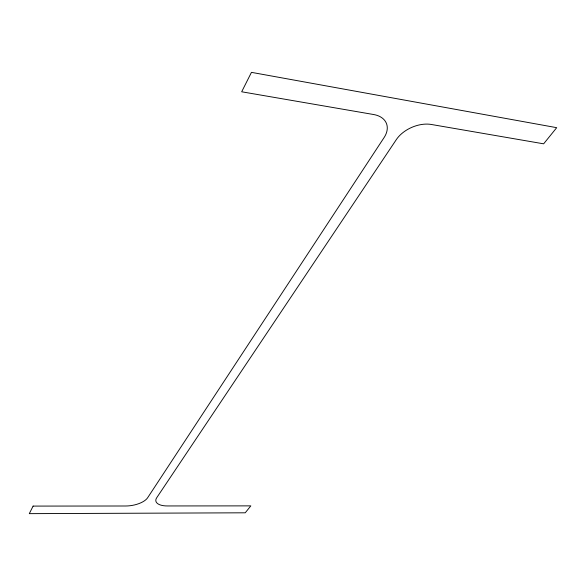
<?xml version="1.0" encoding="UTF-8"?>
<svg xmlns="http://www.w3.org/2000/svg" width="586" height="586" viewBox="0 0 586 586"><rect width="100%" height="100%" fill="white"/><g stroke="black" fill="none" stroke-linecap="round" stroke-linejoin="round"><path stroke-width="0.88" d="M33.102 506.092L29.3 513.644L245.226 512.801L250.83 505.872L167.391 505.952A17.463 7.677 -11.1 0 1 156.696 497.77L396.37 139.549A26.546 16.774 -23.7 0 1 431.296 124.466L543.64 143.826L556.7 127.675L251.453 72.356L241.674 91.782L373.648 114.526A26.985 17.807 -22 0 1 384.108 137.549L147.643 497.748A17.829 7.911 -10.1 0 1 125.719 505.996L33.102 506.092"/></g></svg>
